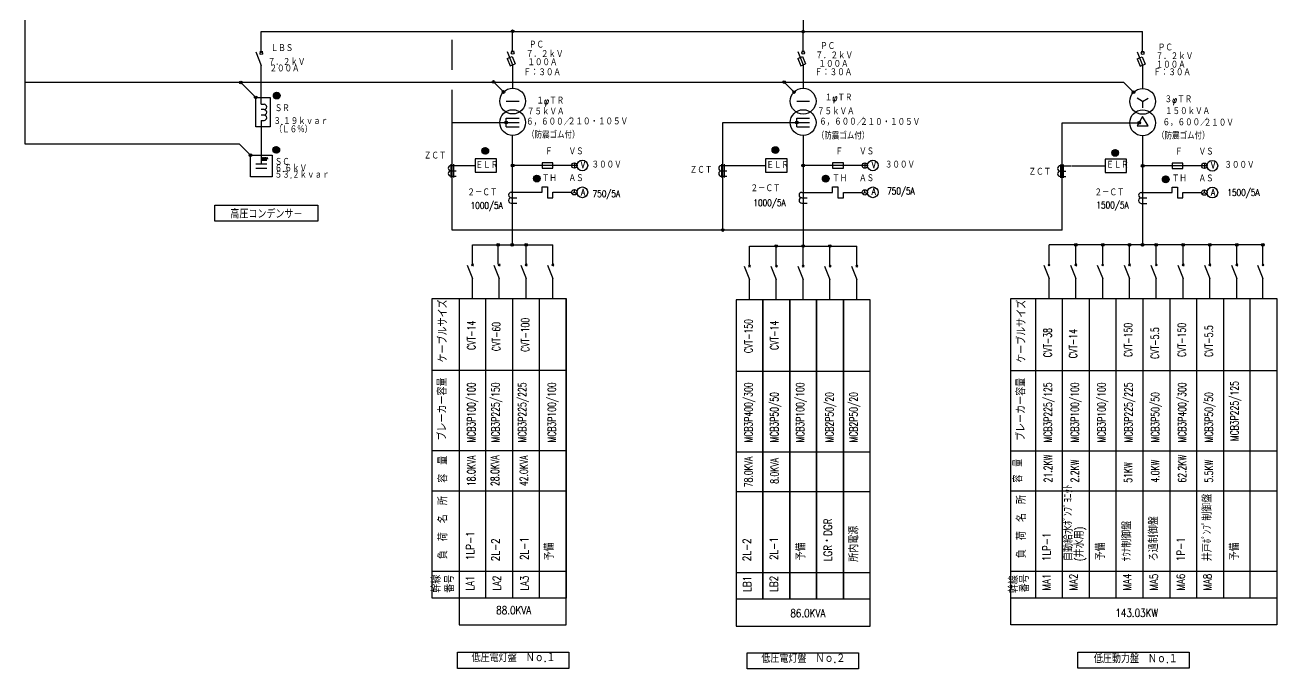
# Model space of a CAD drawing. Header units: millimetres. Extents: x 31 to 825, y 15 to 539.
# Drawn here: x 31.3 to 498.1, y 38.8 to 278.8 of the extents above; entities that cross this region are included whole.
import ezdxf
from ezdxf.enums import TextEntityAlignment as Align

# ---------------------------------------------------------------- set-up
doc = ezdxf.new("R2010")
doc.units = ezdxf.units.MM
doc.header["$LTSCALE"] = 0.2
for name, color, linetype in [('1_シンボル', 2, 'Continuous'), ('1_文字', 3, 'Continuous'), ('1_表', 7, 'Continuous'), ('1_配線_1', 1, 'Continuous')]:
    doc.layers.add(name, color=color, linetype=linetype)
doc.styles.get("Standard").update_dxf_attribs({"font": 'simplex.shx', "width": 0.8, "bigfont": 'extfont2.shx'})

msp = doc.modelspace()

# ---------------------------------------------------------------- linework, layer by layer
at = {"layer": '1_シンボル', "lineweight": -3}
for p, q in [((117.38, 268.79), (119.38, 263.79)), ((211.06, 266.39), (212.92, 267.13)), ((211.06, 266.39), (212.18, 263.6)), ((211.11, 268.98), (213.11, 263.98)), ((212.92, 267.13), (214.04, 264.35)), ((319.4, 266.37), (321.26, 267.11)), ((319.4, 266.37), (320.52, 263.59)), ((319.44, 268.96), (321.44, 263.96)), ((321.26, 267.11), (322.37, 264.33)), ((446.01, 266.29), (447.87, 267.03)), ((446.01, 266.29), (447.13, 263.5)), ((446.06, 268.87), (448.06, 263.87)), ((447.87, 267.03), (448.98, 264.25)), ((212.18, 263.6), (214.04, 264.35)), ((320.52, 263.59), (322.37, 264.33)), ((447.13, 263.5), (448.98, 264.25)), ((119.4, 229.01), (119.38, 228.93)), ((119.38, 228.93), (119.38, 228.84)), ((119.42, 229.09), (119.4, 229.01)), ((119.45, 229.16), (119.42, 229.09)), ((119.48, 229.22), (119.45, 229.16)), ((119.53, 229.27), (119.48, 229.22)), ((119.57, 229.31), (119.53, 229.27)), ((119.63, 229.33), (119.57, 229.31)), ((119.68, 229.34), (119.63, 229.33)), ((119.73, 229.33), (119.68, 229.34)), ((119.78, 229.31), (119.73, 229.33)), ((119.83, 229.27), (119.78, 229.31)), ((119.87, 229.22), (119.83, 229.27)), ((119.91, 229.16), (119.87, 229.22)), ((119.94, 229.09), (119.91, 229.16)), ((119.96, 229.01), (119.94, 229.09)), ((119.97, 228.93), (119.96, 229.01)), ((119.96, 228.75), (119.97, 228.79)), ((119.98, 228.84), (119.97, 228.93)), ((119.97, 228.87), (119.98, 228.91)), ((119.98, 228.91), (119.97, 228.84)), ((119.97, 228.82), (119.97, 228.87)), ((119.97, 228.79), (119.97, 228.82)), ((120, 229.01), (119.98, 228.93)), ((119.98, 228.93), (119.98, 228.84)), ((119.98, 228.84), (119.98, 228.81)), ((119.98, 228.81), (119.99, 228.77)), ((120.02, 229.09), (120, 229.01)), ((120.05, 229.16), (120.02, 229.09)), ((120.08, 229.22), (120.05, 229.16)), ((120.13, 229.27), (120.08, 229.22)), ((120.17, 229.31), (120.13, 229.27)), ((120.23, 229.33), (120.17, 229.31)), ((120.28, 229.34), (120.23, 229.33)), ((120.33, 229.33), (120.28, 229.34)), ((120.38, 229.31), (120.33, 229.33)), ((120.43, 229.27), (120.38, 229.31)), ((120.47, 229.22), (120.43, 229.27)), ((120.51, 229.16), (120.47, 229.22)), ((120.54, 229.09), (120.51, 229.16)), ((120.56, 229.01), (120.54, 229.09)), ((120.57, 228.93), (120.56, 229.01)), ((120.56, 228.75), (120.57, 228.79)), ((120.56, 228.75), (120.57, 228.79)), ((120.58, 228.84), (120.57, 228.93)), ((120.57, 228.87), (120.58, 228.91)), ((120.58, 228.91), (120.57, 228.84)), ((120.57, 228.87), (120.58, 228.91)), ((120.58, 228.91), (120.57, 228.84)), ((120.57, 228.82), (120.57, 228.87)), ((120.57, 228.82), (120.57, 228.87)), ((120.57, 228.79), (120.57, 228.82)), ((120.57, 228.79), (120.57, 228.82)), ((120.6, 229.01), (120.58, 228.93)), ((120.58, 228.93), (120.58, 228.84)), ((120.58, 228.84), (120.58, 228.81)), ((120.58, 228.84), (120.58, 228.81)), ((120.58, 228.81), (120.59, 228.77)), ((120.58, 228.81), (120.59, 228.77)), ((120.62, 229.09), (120.6, 229.01)), ((120.65, 229.16), (120.62, 229.09)), ((120.68, 229.22), (120.65, 229.16)), ((120.73, 229.27), (120.68, 229.22)), ((120.77, 229.31), (120.73, 229.27)), ((120.83, 229.33), (120.77, 229.31)), ((120.88, 229.34), (120.83, 229.33)), ((120.93, 229.33), (120.88, 229.34)), ((120.98, 229.31), (120.93, 229.33)), ((121.03, 229.27), (120.98, 229.31)), ((121.07, 229.22), (121.03, 229.27)), ((121.11, 229.16), (121.07, 229.22)), ((121.14, 229.09), (121.11, 229.16)), ((121.16, 229.01), (121.14, 229.09)), ((121.17, 228.93), (121.16, 229.01)), ((121.16, 228.75), (121.17, 228.79)), ((121.16, 228.75), (121.17, 228.79)), ((121.18, 228.84), (121.17, 228.93)), ((121.17, 228.87), (121.18, 228.91)), ((121.18, 228.91), (121.17, 228.84)), ((121.17, 228.87), (121.18, 228.91)), ((121.18, 228.91), (121.17, 228.84)), ((121.17, 228.82), (121.17, 228.87)), ((121.17, 228.82), (121.17, 228.87)), ((121.17, 228.79), (121.17, 228.82)), ((121.17, 228.79), (121.17, 228.82)), ((121.2, 229.01), (121.18, 228.93)), ((121.18, 228.93), (121.18, 228.84)), ((121.18, 228.84), (121.18, 228.81)), ((121.18, 228.84), (121.18, 228.81)), ((121.18, 228.81), (121.19, 228.77)), ((121.18, 228.81), (121.19, 228.77)), ((121.22, 229.09), (121.2, 229.01)), ((121.25, 229.16), (121.22, 229.09)), ((121.28, 229.22), (121.25, 229.16)), ((121.33, 229.27), (121.28, 229.22)), ((121.37, 229.31), (121.33, 229.27)), ((121.43, 229.33), (121.37, 229.31)), ((121.48, 229.34), (121.43, 229.33)), ((121.53, 229.33), (121.48, 229.34)), ((121.58, 229.31), (121.53, 229.33)), ((121.63, 229.27), (121.58, 229.31)), ((121.67, 229.22), (121.63, 229.27)), ((121.71, 229.16), (121.67, 229.22)), ((121.74, 229.09), (121.71, 229.16)), ((121.76, 229.01), (121.74, 229.09)), ((121.77, 228.93), (121.76, 229.01)), ((121.78, 228.84), (121.77, 228.93)), ((207.11, 228.98), (199.11, 228.98)), ((199.11, 228.98), (199.11, 223.98)), ((207.11, 223.98), (207.11, 228.98)), ((119.95, 228.59), (119.96, 228.62)), ((119.95, 228.56), (119.95, 228.59)), ((119.95, 228.53), (119.95, 228.56)), ((119.95, 228.5), (119.95, 228.53)), ((119.95, 228.48), (119.95, 228.5)), ((119.95, 228.45), (119.95, 228.48)), ((119.95, 228.43), (119.95, 228.45)), ((119.95, 228.41), (119.95, 228.43)), ((119.96, 228.39), (119.95, 228.41)), ((119.96, 228.71), (119.96, 228.75)), ((119.96, 228.68), (119.96, 228.71)), ((119.96, 228.65), (119.96, 228.68)), ((119.96, 228.62), (119.96, 228.65)), ((119.96, 228.37), (119.96, 228.39)), ((119.96, 228.35), (119.96, 228.37)), ((119.96, 228.33), (119.96, 228.35)), ((119.96, 228.32), (119.96, 228.33)), ((119.97, 228.31), (119.96, 228.32)), ((119.97, 228.3), (119.97, 228.31)), ((119.97, 228.29), (119.97, 228.3)), ((119.97, 228.28), (119.97, 228.29)), ((119.98, 228.28), (119.97, 228.28)), ((119.98, 228.27), (119.98, 228.28)), ((119.99, 228.27), (119.98, 228.27)), ((119.98, 228.27), (119.98, 228.27)), ((119.99, 228.77), (119.99, 228.74)), ((119.99, 228.74), (119.99, 228.7)), ((119.99, 228.7), (120, 228.67)), ((120, 228.3), (119.99, 228.29)), ((119.99, 228.29), (119.99, 228.28)), ((119.99, 228.28), (119.99, 228.28)), ((119.99, 228.28), (119.99, 228.27)), ((120, 228.67), (120, 228.63)), ((120, 228.63), (120, 228.6)), ((120, 228.6), (120.01, 228.57)), ((120.01, 228.38), (120, 228.36)), ((120, 228.36), (120, 228.34)), ((120, 228.34), (120, 228.33)), ((120, 228.33), (120, 228.31)), ((120, 228.31), (120, 228.3)), ((120.01, 228.57), (120.01, 228.54)), ((120.01, 228.54), (120.01, 228.51)), ((120.01, 228.51), (120.01, 228.48)), ((120.01, 228.48), (120.01, 228.45)), ((120.01, 228.45), (120.01, 228.43)), ((120.01, 228.43), (120.01, 228.4)), ((120.01, 228.4), (120.01, 228.38)), ((120.55, 228.59), (120.56, 228.62)), ((120.55, 228.59), (120.56, 228.62)), ((120.55, 228.56), (120.55, 228.59)), ((120.55, 228.56), (120.55, 228.59)), ((120.55, 228.53), (120.55, 228.56)), ((120.55, 228.53), (120.55, 228.56)), ((120.55, 228.5), (120.55, 228.53)), ((120.55, 228.5), (120.55, 228.53)), ((120.55, 228.48), (120.55, 228.5)), ((120.55, 228.48), (120.55, 228.5)), ((120.55, 228.45), (120.55, 228.48)), ((120.55, 228.45), (120.55, 228.48)), ((120.55, 228.43), (120.55, 228.45)), ((120.55, 228.43), (120.55, 228.45)), ((120.55, 228.41), (120.55, 228.43)), ((120.55, 228.41), (120.55, 228.43)), ((120.56, 228.39), (120.55, 228.41)), ((120.56, 228.39), (120.55, 228.41)), ((120.56, 228.71), (120.56, 228.75)), ((120.56, 228.71), (120.56, 228.75)), ((120.56, 228.68), (120.56, 228.71)), ((120.56, 228.68), (120.56, 228.71)), ((120.56, 228.65), (120.56, 228.68)), ((120.56, 228.65), (120.56, 228.68)), ((120.56, 228.62), (120.56, 228.65)), ((120.56, 228.62), (120.56, 228.65)), ((120.56, 228.37), (120.56, 228.39)), ((120.56, 228.37), (120.56, 228.39)), ((120.56, 228.35), (120.56, 228.37)), ((120.56, 228.35), (120.56, 228.37)), ((120.56, 228.33), (120.56, 228.35)), ((120.56, 228.33), (120.56, 228.35)), ((120.56, 228.32), (120.56, 228.33)), ((120.56, 228.32), (120.56, 228.33)), ((120.57, 228.31), (120.56, 228.32)), ((120.57, 228.31), (120.56, 228.32)), ((120.57, 228.3), (120.57, 228.31)), ((120.57, 228.3), (120.57, 228.31)), ((120.57, 228.29), (120.57, 228.3)), ((120.57, 228.29), (120.57, 228.3)), ((120.57, 228.28), (120.57, 228.29)), ((120.57, 228.28), (120.57, 228.29)), ((120.58, 228.28), (120.57, 228.28)), ((120.58, 228.28), (120.57, 228.28)), ((120.58, 228.27), (120.58, 228.28)), ((120.58, 228.27), (120.58, 228.28)), ((120.59, 228.27), (120.58, 228.27)), ((120.58, 228.27), (120.58, 228.27)), ((120.59, 228.27), (120.58, 228.27)), ((120.58, 228.27), (120.58, 228.27)), ((120.59, 228.77), (120.59, 228.74)), ((120.59, 228.77), (120.59, 228.74)), ((120.59, 228.74), (120.59, 228.7)), ((120.59, 228.74), (120.59, 228.7)), ((120.59, 228.7), (120.6, 228.67)), ((120.59, 228.7), (120.6, 228.67)), ((120.6, 228.3), (120.59, 228.29)), ((120.6, 228.3), (120.59, 228.29)), ((120.59, 228.29), (120.59, 228.28)), ((120.59, 228.29), (120.59, 228.28)), ((120.59, 228.28), (120.59, 228.28)), ((120.59, 228.28), (120.59, 228.27)), ((120.59, 228.28), (120.59, 228.28)), ((120.59, 228.28), (120.59, 228.27)), ((120.6, 228.67), (120.6, 228.63)), ((120.6, 228.67), (120.6, 228.63)), ((120.6, 228.63), (120.6, 228.6)), ((120.6, 228.63), (120.6, 228.6)), ((120.6, 228.6), (120.61, 228.57)), ((120.6, 228.6), (120.61, 228.57)), ((120.61, 228.38), (120.6, 228.36)), ((120.61, 228.38), (120.6, 228.36)), ((120.6, 228.36), (120.6, 228.34)), ((120.6, 228.36), (120.6, 228.34)), ((120.6, 228.34), (120.6, 228.33)), ((120.6, 228.34), (120.6, 228.33)), ((120.6, 228.33), (120.6, 228.31)), ((120.6, 228.33), (120.6, 228.31)), ((120.6, 228.31), (120.6, 228.3)), ((120.6, 228.31), (120.6, 228.3)), ((120.61, 228.57), (120.61, 228.54)), ((120.61, 228.57), (120.61, 228.54)), ((120.61, 228.54), (120.61, 228.51)), ((120.61, 228.54), (120.61, 228.51)), ((120.61, 228.51), (120.61, 228.48)), ((120.61, 228.51), (120.61, 228.48)), ((120.61, 228.48), (120.61, 228.45)), ((120.61, 228.48), (120.61, 228.45)), ((120.61, 228.45), (120.61, 228.43)), ((120.61, 228.45), (120.61, 228.43)), ((120.61, 228.43), (120.61, 228.4)), ((120.61, 228.43), (120.61, 228.4)), ((120.61, 228.4), (120.61, 228.38)), ((120.61, 228.4), (120.61, 228.38)), ((121.15, 228.59), (121.16, 228.62)), ((121.15, 228.59), (121.16, 228.62)), ((121.15, 228.56), (121.15, 228.59)), ((121.15, 228.56), (121.15, 228.59)), ((121.15, 228.53), (121.15, 228.56)), ((121.15, 228.53), (121.15, 228.56)), ((121.15, 228.5), (121.15, 228.53)), ((121.15, 228.5), (121.15, 228.53)), ((121.15, 228.48), (121.15, 228.5)), ((121.15, 228.48), (121.15, 228.5)), ((121.15, 228.45), (121.15, 228.48)), ((121.15, 228.45), (121.15, 228.48)), ((121.15, 228.43), (121.15, 228.45)), ((121.15, 228.43), (121.15, 228.45)), ((121.15, 228.41), (121.15, 228.43)), ((121.15, 228.41), (121.15, 228.43)), ((121.16, 228.39), (121.15, 228.41)), ((121.16, 228.39), (121.15, 228.41)), ((121.16, 228.71), (121.16, 228.75)), ((121.16, 228.71), (121.16, 228.75)), ((121.16, 228.68), (121.16, 228.71)), ((121.16, 228.68), (121.16, 228.71)), ((121.16, 228.65), (121.16, 228.68)), ((121.16, 228.65), (121.16, 228.68)), ((121.16, 228.62), (121.16, 228.65)), ((121.16, 228.62), (121.16, 228.65)), ((121.16, 228.37), (121.16, 228.39)), ((121.16, 228.37), (121.16, 228.39)), ((121.16, 228.35), (121.16, 228.37)), ((121.16, 228.35), (121.16, 228.37)), ((121.16, 228.33), (121.16, 228.35)), ((121.16, 228.33), (121.16, 228.35)), ((121.16, 228.32), (121.16, 228.33)), ((121.16, 228.32), (121.16, 228.33)), ((121.17, 228.31), (121.16, 228.32)), ((121.17, 228.31), (121.16, 228.32)), ((121.17, 228.3), (121.17, 228.31)), ((121.17, 228.3), (121.17, 228.31)), ((121.17, 228.29), (121.17, 228.3)), ((121.17, 228.29), (121.17, 228.3)), ((121.17, 228.28), (121.17, 228.29)), ((121.17, 228.28), (121.17, 228.29)), ((121.18, 228.28), (121.17, 228.28)), ((121.18, 228.28), (121.17, 228.28)), ((121.18, 228.27), (121.18, 228.28)), ((121.18, 228.27), (121.18, 228.28)), ((121.19, 228.27), (121.18, 228.27)), ((121.18, 228.27), (121.18, 228.27)), ((121.19, 228.27), (121.18, 228.27)), ((121.18, 228.27), (121.18, 228.27)), ((121.19, 228.77), (121.19, 228.74)), ((121.19, 228.77), (121.19, 228.74)), ((121.19, 228.74), (121.19, 228.7)), ((121.19, 228.74), (121.19, 228.7)), ((121.19, 228.7), (121.2, 228.67)), ((121.19, 228.7), (121.2, 228.67)), ((121.2, 228.3), (121.19, 228.29)), ((121.2, 228.3), (121.19, 228.29)), ((121.19, 228.29), (121.19, 228.28)), ((121.19, 228.29), (121.19, 228.28)), ((121.19, 228.28), (121.19, 228.28)), ((121.19, 228.28), (121.19, 228.27)), ((121.19, 228.28), (121.19, 228.28)), ((121.19, 228.28), (121.19, 228.27)), ((121.2, 228.67), (121.2, 228.63)), ((121.2, 228.67), (121.2, 228.63)), ((121.2, 228.63), (121.2, 228.6)), ((121.2, 228.63), (121.2, 228.6)), ((121.2, 228.6), (121.21, 228.57)), ((121.2, 228.6), (121.21, 228.57)), ((121.21, 228.38), (121.2, 228.36)), ((121.21, 228.38), (121.2, 228.36)), ((121.2, 228.36), (121.2, 228.34)), ((121.2, 228.36), (121.2, 228.34)), ((121.2, 228.34), (121.2, 228.33)), ((121.2, 228.34), (121.2, 228.33)), ((121.2, 228.33), (121.2, 228.31)), ((121.2, 228.33), (121.2, 228.31)), ((121.2, 228.31), (121.2, 228.3)), ((121.2, 228.31), (121.2, 228.3)), ((121.21, 228.57), (121.21, 228.54)), ((121.21, 228.57), (121.21, 228.54)), ((121.21, 228.54), (121.21, 228.51)), ((121.21, 228.54), (121.21, 228.51)), ((121.21, 228.51), (121.21, 228.48)), ((121.21, 228.51), (121.21, 228.48)), ((121.21, 228.48), (121.21, 228.45)), ((121.21, 228.48), (121.21, 228.45)), ((121.21, 228.45), (121.21, 228.43)), ((121.21, 228.45), (121.21, 228.43)), ((121.21, 228.43), (121.21, 228.4)), ((121.21, 228.43), (121.21, 228.4)), ((121.21, 228.4), (121.21, 228.38)), ((121.21, 228.4), (121.21, 228.38)), ((228.11, 227.48), (224.11, 227.48)), ((224.11, 227.48), (224.11, 225.48)), ((224.11, 225.48), (228.11, 225.48)), ((228.11, 225.48), (228.11, 227.48)), ((236.11, 227.48), (236.11, 225.48)), ((336.44, 227.46), (332.44, 227.46)), ((332.44, 227.46), (332.44, 225.46)), ((332.44, 225.46), (336.44, 225.46)), ((336.44, 225.46), (336.44, 227.46)), ((344.44, 227.46), (344.44, 225.46)), ((463.06, 227.37), (459.06, 227.37)), ((459.06, 227.37), (459.06, 225.37)), ((459.06, 225.37), (463.06, 225.37)), ((463.06, 225.37), (463.06, 227.37)), ((471.06, 227.37), (471.06, 225.37)), ((199.11, 223.98), (207.11, 223.98)), ((224.11, 216.48), (224.11, 218.48)), ((224.11, 218.48), (226.11, 218.48)), ((226.11, 218.48), (226.11, 214.48)), ((228.11, 214.48), (228.11, 216.48)), ((236.11, 216.48), (235.24, 215.98)), ((236.11, 216.48), (236.11, 217.48)), ((236.11, 216.48), (236.97, 215.98)), ((332.44, 216.46), (332.44, 218.46)), ((332.44, 218.46), (334.44, 218.46)), ((334.44, 218.46), (334.44, 214.46)), ((336.44, 214.46), (336.44, 216.46)), ((344.44, 216.46), (343.58, 215.96)), ((344.44, 216.46), (344.44, 217.46)), ((344.44, 216.46), (345.31, 215.96)), ((459.06, 216.37), (459.06, 218.37)), ((459.06, 218.37), (461.06, 218.37)), ((461.06, 218.37), (461.06, 214.37)), ((463.06, 214.37), (463.06, 216.37)), ((471.06, 216.37), (470.19, 215.87)), ((471.06, 216.37), (471.06, 217.37)), ((471.06, 216.37), (471.92, 215.87)), ((226.11, 214.48), (228.11, 214.48)), ((334.44, 214.46), (336.44, 214.46)), ((461.06, 214.37), (463.06, 214.37)), ((196.1, 189.37), (198.1, 184.37)), ((197.75, 189.72), (198.46, 189.02)), ((198.46, 189.72), (197.75, 189.02)), ((206.1, 189.37), (208.1, 184.37)), ((207.75, 189.72), (208.46, 189.02)), ((208.46, 189.72), (207.75, 189.02)), ((216.1, 189.37), (218.1, 184.37)), ((217.75, 189.72), (218.46, 189.02)), ((218.46, 189.72), (217.75, 189.02)), ((226.1, 189.37), (228.1, 184.37)), ((227.75, 189.72), (228.46, 189.02)), ((228.46, 189.72), (227.75, 189.02)), ((299.44, 188.96), (301.44, 183.96)), ((301.09, 189.31), (301.79, 188.6)), ((301.79, 189.31), (301.09, 188.6)), ((309.44, 188.96), (311.44, 183.96)), ((311.09, 189.31), (311.79, 188.6)), ((311.79, 189.31), (311.09, 188.6)), ((319.44, 188.96), (321.44, 183.96)), ((321.09, 189.31), (321.79, 188.6)), ((321.79, 189.31), (321.09, 188.6)), ((329.44, 188.96), (331.44, 183.96)), ((331.09, 189.31), (331.79, 188.6)), ((331.79, 189.31), (331.09, 188.6)), ((339.44, 188.96), (341.44, 183.96)), ((341.09, 189.31), (341.79, 188.6)), ((341.79, 189.31), (341.09, 188.6)), ((411.15, 189.37), (413.15, 184.37)), ((412.79, 189.73), (413.5, 189.02)), ((413.5, 189.73), (412.79, 189.02)), ((421.15, 189.37), (423.15, 184.37)), ((422.79, 189.73), (423.5, 189.02)), ((423.5, 189.73), (422.79, 189.02)), ((431.15, 189.37), (433.15, 184.37)), ((432.79, 189.73), (433.5, 189.02)), ((433.5, 189.73), (432.79, 189.02)), ((441.15, 189.37), (443.15, 184.37)), ((442.79, 189.73), (443.5, 189.02)), ((443.5, 189.73), (442.79, 189.02)), ((451.15, 189.37), (453.15, 184.37)), ((452.79, 189.73), (453.5, 189.02)), ((453.5, 189.73), (452.79, 189.02)), ((461.15, 189.37), (463.15, 184.37)), ((462.79, 189.73), (463.5, 189.02)), ((463.5, 189.73), (462.79, 189.02)), ((471.15, 189.37), (473.15, 184.37)), ((472.79, 189.73), (473.5, 189.02)), ((473.5, 189.73), (472.79, 189.02)), ((481.15, 189.37), (483.15, 184.37)), ((482.79, 189.73), (483.5, 189.02)), ((483.5, 189.73), (482.79, 189.02)), ((490.92, 189.37), (492.92, 184.37)), ((492.57, 189.73), (493.28, 189.02)), ((493.28, 189.73), (492.57, 189.02))]:
    msp.add_line(p, q, dxfattribs=at)
at = {"layer": '1_シンボル', "color": 7, "lineweight": -3}
for p, q in [((123.86, 252.61), (125.01, 253.76)), ((123.9, 252.22), (125.41, 253.73)), ((124.01, 251.91), (125.71, 253.61)), ((124.19, 251.67), (125.96, 253.43)), ((124.42, 251.47), (126.15, 253.2)), ((124.71, 251.33), (126.29, 252.92)), ((125.06, 251.26), (126.36, 252.56)), ((125.58, 251.35), (126.27, 252.05)), ((123.7, 232.41), (124.85, 233.56)), ((123.73, 232.02), (125.24, 233.53)), ((309.85, 232.34), (311, 233.48)), ((309.88, 231.94), (311.39, 233.45)), ((123.85, 231.71), (125.55, 233.41)), ((124.03, 231.47), (125.8, 233.23)), ((124.26, 231.27), (125.99, 233)), ((124.54, 231.13), (126.13, 232.72)), ((124.9, 231.06), (126.2, 232.36)), ((125.42, 231.15), (126.11, 231.85)), ((201.66, 232.02), (202.8, 233.17)), ((201.69, 231.63), (203.2, 233.14)), ((201.81, 231.33), (203.5, 233.02)), ((201.98, 231.08), (203.75, 232.84)), ((202.21, 230.88), (203.95, 232.62)), ((202.5, 230.74), (204.08, 232.33)), ((202.86, 230.68), (204.15, 231.97)), ((203.37, 230.77), (204.06, 231.46)), ((310, 231.64), (311.7, 233.33)), ((310.18, 231.39), (311.94, 233.16)), ((310.41, 231.2), (312.14, 232.93)), ((310.69, 231.06), (312.28, 232.64)), ((311.05, 230.99), (312.34, 232.29)), ((311.56, 231.08), (312.25, 231.77)), ((436.59, 231.26), (437.74, 232.41)), ((436.62, 230.87), (438.13, 232.38)), ((436.74, 230.56), (438.44, 232.26)), ((436.92, 230.31), (438.68, 232.08)), ((437.15, 230.12), (438.88, 231.85)), ((437.43, 229.98), (439.02, 231.57)), ((437.79, 229.91), (439.08, 231.21)), ((438.3, 230), (438.99, 230.7)), ((220.9, 221.69), (222.05, 222.83)), ((220.93, 221.29), (222.44, 222.8)), ((221.05, 220.99), (222.75, 222.68)), ((221.23, 220.74), (223, 222.51)), ((221.46, 220.55), (223.19, 222.28)), ((221.74, 220.41), (223.33, 221.99)), ((222.1, 220.34), (223.4, 221.64)), ((222.62, 220.43), (223.31, 221.12)), ((328.6, 221.67), (329.75, 222.82)), ((328.63, 221.27), (330.14, 222.78)), ((328.75, 220.97), (330.45, 222.67)), ((328.93, 220.72), (330.69, 222.49)), ((329.16, 220.53), (330.89, 222.26)), ((329.44, 220.39), (331.03, 221.97)), ((329.8, 220.32), (331.09, 221.62)), ((330.31, 220.41), (331.01, 221.1)), ((455.4, 221.41), (456.55, 222.56)), ((455.43, 221.02), (456.94, 222.53)), ((455.55, 220.71), (457.25, 222.41)), ((455.73, 220.46), (457.5, 222.23)), ((455.96, 220.27), (457.69, 222)), ((456.24, 220.13), (457.83, 221.72)), ((456.6, 220.06), (457.9, 221.36)), ((457.11, 220.15), (457.81, 220.84))]:
    msp.add_line(p, q, dxfattribs=at)
at = {"layer": '1_シンボル', "color": 2, "lineweight": -3}
for p, q in [((119.38, 249.29), (120.38, 249.29)), ((210.71, 250.48), (215.51, 250.48)), ((319.04, 250.46), (323.84, 250.46)), ((448.06, 250.37), (445.98, 251.57)), ((448.06, 250.37), (450.13, 251.57)), ((448.06, 250.37), (448.06, 247.97)), ((120.38, 247.29), (119.38, 247.29)), ((120.38, 245.29), (119.38, 245.29)), ((119.38, 243.29), (120.38, 243.29)), ((210.71, 240.88), (210.71, 244.08)), ((210.71, 244.08), (215.51, 244.08)), ((319.04, 240.86), (319.04, 244.06)), ((319.04, 244.06), (323.84, 244.06)), ((448.06, 244.68), (446.06, 241.22)), ((450.06, 241.22), (448.06, 244.68)), ((210.71, 240.88), (215.51, 240.88)), ((210.74, 242.48), (215.51, 242.48)), ((319.04, 242.46), (323.84, 242.46)), ((319.04, 240.86), (323.84, 240.86)), ((446.06, 241.22), (450.06, 241.22)), ((117.38, 227.04), (121.38, 227.04)), ((117.38, 225.54), (121.38, 225.54)), ((190.1, 226.98), (190.1, 221.98)), ((190.1, 224.48), (192.1, 224.48)), ((191.1, 226.98), (191.1, 221.98)), ((290.94, 226.96), (290.94, 221.96)), ((290.94, 224.46), (292.94, 224.46)), ((291.94, 226.96), (291.94, 221.96)), ((417.36, 226.87), (417.36, 221.87)), ((417.36, 224.37), (419.36, 224.37)), ((417.86, 227.37), (417.86, 221.37)), ((418.36, 226.87), (418.36, 221.87)), ((190.1, 222.48), (192.1, 222.48)), ((290.94, 222.46), (292.94, 222.46)), ((417.36, 222.37), (419.36, 222.37)), ((212.61, 214.48), (214.61, 214.48)), ((212.61, 212.48), (214.61, 212.48)), ((320.94, 214.46), (322.94, 214.46)), ((320.94, 212.46), (322.94, 212.46)), ((447.56, 214.37), (449.56, 214.37)), ((447.56, 212.37), (449.56, 212.37))]:
    msp.add_line(p, q, dxfattribs=at)
at = {"layer": '1_シンボル', "lineweight": -3}
for points in [[(117.27, 251.87), (122.65, 251.87), (122.65, 240.92), (117.27, 240.92)], [(115.38, 222.29), (115.38, 230.29), (123.38, 230.29), (123.38, 222.29)], [(315.44, 228.96), (307.44, 228.96), (307.44, 223.96), (315.44, 223.96)], [(442.06, 228.87), (434.06, 228.87), (434.06, 223.87), (442.06, 223.87)]]:
    msp.add_lwpolyline(points, close=True, dxfattribs=at)
for centre, radius in [((213.11, 276.48), 0.5), ((213.11, 276.48), 0.25), ((321.44, 276.36), 0.5), ((321.44, 276.36), 0.25), ((119.38, 268.29), 0.5), ((213.11, 268.48), 0.5), ((321.44, 268.46), 0.5), ((448.06, 268.37), 0.5), ((111.71, 257.43), 0.5), ((111.71, 257.43), 0.25), ((205.97, 257.61), 0.5), ((205.97, 257.61), 0.25), ((314.31, 257.59), 0.5), ((314.31, 257.59), 0.25), ((117.27, 251.87), 0.5), ((209.71, 253.87), 0.5), ((209.71, 253.87), 0.25), ((318.05, 253.85), 0.5), ((318.05, 253.85), 0.25), ((444.66, 253.77), 0.5), ((444.66, 253.77), 0.25), ((117.27, 251.87), 0.25), ((210.71, 242.48), 0.5), ((319.04, 242.46), 0.5), ((446.72, 242.37), 0.5), ((210.71, 242.48), 0.25), ((319.04, 242.46), 0.25), ((446.72, 242.37), 0.25), ((115.38, 230.29), 0.5), ((115.38, 230.29), 0.25), ((213.11, 226.48), 0.5), ((213.11, 226.48), 0.25), ((236.11, 226.48), 1), ((239.11, 226.48), 2), ((321.44, 226.46), 0.5), ((321.44, 226.46), 0.25), ((344.44, 226.46), 1), ((347.44, 226.46), 2), ((448.06, 226.37), 0.5), ((448.06, 226.37), 0.25), ((471.06, 226.37), 1), ((474.06, 226.37), 2), ((236.11, 216.48), 1), ((239.11, 216.48), 2), ((344.44, 216.46), 1), ((347.44, 216.46), 2), ((471.06, 216.37), 1), ((474.06, 216.37), 2), ((291.44, 202.42), 0.5), ((291.44, 202.42), 0.25)]:
    msp.add_circle(centre, radius, dxfattribs=at)
at = {"layer": '1_シンボル', "color": 7, "lineweight": -3}
for centre in [(125.11, 252.51), (124.95, 232.31), (311.09, 232.24), (202.9, 231.93), (437.83, 231.16), (222.15, 221.59), (329.85, 221.57), (456.65, 221.31)]:
    msp.add_circle(centre, 1.25, dxfattribs=at)
at = {"layer": '1_シンボル', "color": 2, "lineweight": -3}
for centre, radius in [((213.11, 250.48), 4.8), ((321.44, 250.46), 4.8), ((448.06, 250.37), 4.8), ((213.11, 242.48), 4.8), ((321.44, 242.46), 4.8), ((448.06, 242.37), 4.8), ((207.75, 196.87), 0.5), ((207.75, 196.87), 0.25), ((212.98, 196.87), 0.5), ((212.98, 196.87), 0.25), ((218.1, 196.87), 0.5), ((218.1, 196.87), 0.25), ((311.44, 196.46), 0.5), ((311.44, 196.46), 0.25), ((321.44, 196.46), 0.5), ((321.44, 196.46), 0.25), ((331.44, 196.46), 0.5), ((331.44, 196.46), 0.25), ((423.15, 196.87), 0.5), ((423.15, 196.87), 0.25), ((433.15, 196.87), 0.5), ((433.15, 196.87), 0.25), ((443.15, 196.87), 0.5), ((443.15, 196.87), 0.25), ((448.05, 196.87), 0.5), ((448.05, 196.87), 0.25), ((453.15, 196.87), 0.5), ((453.15, 196.87), 0.25), ((463.15, 196.87), 0.5), ((463.15, 196.87), 0.25), ((473.15, 196.87), 0.5), ((473.15, 196.87), 0.25), ((483.15, 196.87), 0.5), ((483.15, 196.87), 0.25), ((492.92, 196.87), 0.5), ((492.92, 196.87), 0.25)]:
    msp.add_circle(centre, radius, dxfattribs=at)
for centre, start, end in [((120.38, 248.29), 270, 90), ((120.38, 246.29), 270, 90), ((120.38, 244.29), 270, 90), ((190.1, 225.48), 90, 270), ((190.1, 223.48), 90, 270), ((290.94, 225.46), 90, 270), ((290.94, 223.46), 90, 270), ((417.36, 225.37), 90, 270), ((417.36, 223.37), 90, 270), ((212.61, 215.48), 90, 270), ((320.94, 215.46), 90, 270), ((447.56, 215.37), 90, 270), ((212.61, 213.48), 89.9999, 270), ((320.94, 213.46), 90, 270), ((447.56, 213.37), 89.9999, 270)]:
    msp.add_arc(centre, 1, start, end, dxfattribs=at)
at = {"layer": '1_文字', "lineweight": -3}
msp.add_lwpolyline([(102.05, 211.7), (140.51, 211.7), (140.51, 205.7), (102.05, 205.7)], close=True, dxfattribs=at)
at = {"layer": '1_表', "lineweight": -3}
for points in [[(193.1, 176.87), (193.1, 55.21), (233.1, 55.21), (233.1, 176.87), (233.1, 65.21), (183.1, 65.21), (183.1, 176.87), (233.1, 176.87)], [(203.1, 65.21), (203.1, 176.87)], [(213.1, 176.87), (213.1, 65.21)], [(223.1, 65.21), (223.1, 176.87)], [(306.44, 176.46), (306.44, 64.8)], [(316.44, 176.46), (316.44, 64.8)], [(326.44, 176.46), (326.44, 64.8)], [(408.15, 176.87), (408.15, 65.22)], [(418.15, 65.22), (418.15, 176.87)], [(428.15, 176.87), (428.15, 65.22)], [(438.15, 65.22), (438.15, 176.87)], [(448.15, 176.87), (448.15, 65.22)], [(458.15, 176.87), (458.15, 65.22)], [(468.15, 176.87), (468.15, 65.22)], [(478.15, 176.87), (478.15, 65.22)], [(488.15, 65.22), (488.15, 176.87)], [(183.1, 150.21), (233.1, 150.21)], [(296.44, 149.8), (346.44, 149.8)], [(398.89, 150.07), (498.15, 150.07)], [(183.1, 120.21), (233.1, 120.21)], [(296.44, 119.8), (346.44, 119.8)], [(398.89, 120.07), (498.15, 120.07)], [(183.1, 105.21), (233.1, 105.21)], [(346.44, 104.8), (296.44, 104.8)], [(498.15, 105.07), (398.89, 105.07)], [(183.1, 75.21), (233.1, 75.21)], [(296.44, 74.8), (346.44, 74.8)], [(398.89, 75.22), (498.15, 75.22)], [(346.44, 64.8), (296.44, 64.8)], [(498.15, 65.22), (398.89, 65.22)]]:
    msp.add_lwpolyline(points, dxfattribs=at)
for points in [[(346.44, 176.46), (296.44, 176.46), (296.44, 54.8), (346.44, 54.8)], [(306.44, 64.8), (306.44, 176.46)], [(316.44, 64.8), (316.44, 176.46)], [(326.44, 64.8), (326.44, 176.46)], [(336.44, 64.8), (336.44, 176.46)], [(498.15, 55.22), (398.89, 55.22), (398.89, 176.87), (498.15, 176.87)], [(192.52, 45.02), (234.02, 45.02), (234.02, 39.02), (192.52, 39.02)], [(300.55, 44.82), (342.05, 44.82), (342.05, 38.82), (300.55, 38.82)], [(423.87, 45.09), (465.38, 45.09), (465.38, 39.09), (423.87, 39.09)]]:
    msp.add_lwpolyline(points, close=True, dxfattribs=at)
at = {"layer": '1_配線_1', "lineweight": -3}
for p, q in [((31.26, 234.41), (31.26, 389.71)), ((321.44, 374.27), (321.44, 276.36)), ((119.38, 268.79), (119.38, 276.36)), ((119.38, 276.36), (448.06, 276.36)), ((213.11, 268.98), (213.11, 276.48)), ((321.44, 268.96), (321.44, 276.46)), ((448.06, 268.87), (448.06, 276.37)), ((190.6, 262.08), (190.6, 273.3)), ((119.88, 268.79), (118.88, 268.79)), ((213.61, 268.98), (212.61, 268.98)), ((321.94, 268.96), (320.94, 268.96)), ((448.56, 268.87), (447.56, 268.87)), ((119.38, 249.29), (119.38, 263.79)), ((213.11, 263.98), (213.11, 255.28)), ((321.44, 263.96), (321.44, 255.26)), ((448.06, 263.87), (448.06, 255.17)), ((31.26, 257.49), (440.94, 257.49)), ((117.27, 251.87), (111.71, 257.43)), ((209.71, 253.87), (205.97, 257.61)), ((318.05, 253.85), (314.31, 257.59)), ((444.66, 253.77), (440.92, 257.51)), ((190.6, 202.39), (190.6, 254.7)), ((119.38, 243.29), (119.38, 227.04)), ((190.6, 242.48), (210.49, 242.48)), ((291.44, 202.42), (291.44, 242.46)), ((291.44, 242.46), (318.81, 242.46)), ((418.06, 227.37), (418.06, 242.37)), ((418.06, 242.37), (446.72, 242.37)), ((111.27, 234.41), (31.26, 234.41)), ((115.38, 230.29), (111.27, 234.41)), ((212.98, 237.66), (212.98, 196.46)), ((321.44, 237.66), (321.44, 196.46)), ((448.06, 237.57), (448.06, 196.37)), ((190.1, 226.48), (199.11, 226.48)), ((237.11, 226.48), (213.11, 226.48)), ((290.94, 226.46), (307.44, 226.46)), ((345.44, 226.46), (321.44, 226.46)), ((417.36, 226.37), (421.36, 226.37)), ((421.66, 226.37), (434.16, 226.37)), ((472.06, 226.37), (448.06, 226.37)), ((418.06, 202.39), (418.06, 221.37)), ((212.61, 216.48), (224.11, 216.48)), ((228.11, 216.48), (235.11, 216.48)), ((320.94, 216.46), (332.44, 216.46)), ((336.44, 216.46), (343.44, 216.46)), ((447.56, 216.37), (459.06, 216.37)), ((463.06, 216.37), (470.06, 216.37)), ((322.45, 202.39), (190.59, 202.39)), ((418.06, 202.39), (318.99, 202.39)), ((198.1, 189.37), (198.1, 196.87)), ((198.1, 196.87), (228.1, 196.87)), ((207.75, 189.72), (207.75, 196.87)), ((218.1, 189.37), (218.1, 196.87)), ((228.1, 189.37), (228.1, 196.87)), ((301.44, 188.96), (301.44, 196.46)), ((301.44, 196.46), (341.44, 196.46)), ((311.44, 188.96), (311.44, 196.46)), ((321.44, 188.96), (321.44, 196.46)), ((331.44, 188.96), (331.44, 196.46)), ((341.44, 188.96), (341.44, 196.46)), ((413.15, 189.37), (413.15, 196.87)), ((492.92, 196.87), (413.15, 196.87)), ((423.15, 189.37), (423.15, 196.87)), ((433.15, 189.37), (433.15, 196.87)), ((443.15, 189.37), (443.15, 196.87)), ((453.15, 189.37), (453.15, 196.87)), ((463.15, 189.37), (463.15, 196.87)), ((473.15, 189.37), (473.15, 196.87)), ((483.15, 189.37), (483.15, 196.87)), ((492.92, 189.37), (492.92, 196.87)), ((198.1, 176.87), (198.1, 184.37)), ((208.1, 176.87), (208.1, 184.37)), ((218.1, 176.87), (218.1, 184.37)), ((228.1, 176.87), (228.1, 184.37)), ((301.44, 176.46), (301.44, 183.96)), ((311.44, 176.46), (311.44, 183.96)), ((321.44, 176.46), (321.44, 183.96)), ((331.44, 176.46), (331.44, 183.96)), ((341.44, 176.46), (341.44, 183.96)), ((413.15, 176.87), (413.15, 184.37)), ((423.15, 176.87), (423.15, 184.37)), ((433.15, 176.87), (433.15, 184.37)), ((443.15, 176.87), (443.15, 184.37)), ((453.15, 176.87), (453.15, 184.37)), ((463.15, 176.87), (463.15, 184.37)), ((473.15, 176.87), (473.15, 184.37)), ((483.15, 176.87), (483.15, 184.37)), ((492.92, 176.87), (492.92, 184.37))]:
    msp.add_line(p, q, dxfattribs=at)

# ---------------------------------------------------------------- texts
at = {"layer": '1_文字', "lineweight": -3, "width": 0.8}
for s, p in [('ＬＢＳ', (122.87, 268.9)), ('ＰＣ', (219.19, 270.18)), ('ＰＣ', (327.8, 269.66)), ('ＰＣ', (453.72, 269.12)), ('７．２ｋＶ', (121.8, 263.72)), ('７．２ｋＶ', (218.05, 266.68)), ('７．２ｋＶ', (326.03, 266.16)), ('７．２ｋＶ', (452.92, 265.88)), ('２００Ａ', (122.43, 261.3)), ('Ｆ：３０Ａ', (217.11, 259.89)), ('１００Ａ', (218.62, 263.63)), ('Ｆ：３０Ａ', (325.74, 259.89)), ('１００Ａ', (327.18, 263.01)), ('Ｆ：３０Ａ', (452.05, 259.89)), ('１００Ａ', (452.92, 262.72)), ('１φＴＲ', (329.54, 250.48)), ('３φＴＲ', (456.25, 249.82)), ('ＳＲ', (124.38, 246.49)), ('７５ｋＶＡ', (218.44, 245.27)), ('１φＴＲ', (222.02, 249.34)), ('７５ｋＶＡ', (326.63, 245.34)), ('\u3000１５０ｋＶＡ', (453.61, 245.39)), ('３.１９ｋｖａｒ', (123.89, 241.69)), ('６，６００／', (218.11, 241.48)), ('２１０・１０５Ｖ', (233.73, 241.56)), ('６，６００／', (327.42, 241.47)), ('２１０・１０５Ｖ', (342.68, 241.37)), ('６，６００／', (455.48, 241.23)), ('２１０Ｖ', (470.85, 241.11)), ('（Ｌ６％）', (124.33, 238.61)), ('（防震ゴム付）', (218.47, 236.59)), ('（防震ゴム付）', (326.53, 236.25)), ('（防震ゴム付）', (453.42, 236.28)), ('ＳＣ', (124.38, 226.49)), ('ＺＣＴ', (180, 228.82)), ('Ｆ', (225.17, 230.41)), ('ＶＳ', (233.97, 230.41)), ('Ｆ', (333.51, 230.39)), ('ＶＳ', (342.31, 230.39)), ('Ｆ', (460.12, 230.31)), ('ＶＳ', (468.92, 230.31)), ('５３.２ｋｖａｒ', (124.38, 221.69)), ('６.６ｋＶ', (124.38, 224.09)), ('ＥＬＲ', (199.3, 225.33)), ('V', (238.57, 225.43)), ('３００Ｖ', (242.55, 225.48)), ('ＺＣＴ', (279.15, 223.51)), ('ＥＬＲ', (307.74, 225.31)), ('V', (346.98, 225.43)), ('３００Ｖ', (351.94, 225.46)), ('ＺＣＴ', (405.51, 222.8)), ('ＥＬＲ', (434.47, 225.41)), ('V', (473.55, 225.36)), ('３００Ｖ', (478.56, 225.37)), ('ＴＨ', (223.97, 220.41)), ('ＡＳ', (233.97, 220.41)), ('ＴＨ', (332.31, 220.39)), ('ＴＨ', (458.92, 220.31)), ('ＡＳ', (468.92, 220.31)), ('２－ＣＴ', (196.23, 215.14)), ('A', (238.63, 215.29)), ('750/5A', (242.91, 214.7)), ('２－ＣＴ', (301.81, 216.65)), ('A', (346.98, 215.53)), ('750/5A', (352.77, 215.71)), ('２－ＣＴ', (430.08, 215.12)), ('A', (473.58, 215.26)), ('1500/5A', (479.66, 215.12)), ('1000/5A', (197.42, 210.33)), ('1000/5A', (302.91, 211.34)), ('1500/5A', (430.83, 210.49))]:
    msp.add_text(s, height=2.5, dxfattribs=at).set_placement(p)
msp.add_text('ＡＳ', height=2.5, rotation=0.0003, dxfattribs=at).set_placement((342.31, 220.39))
msp.add_text('高圧コンデンサ－', height=3, dxfattribs=at).set_placement((121.28, 208.7), align=Align.MIDDLE)
at = {"layer": '1_文字', "lineweight": -3}
for s, width, p in [('ケーブルサイズ', 0.8, (189.6, 153.04)), ('CVT-14', 0.7, (200.1, 157.71)), ('CVT-100', 0.7, (220.18, 157.01)), ('CVT-150', 0.7, (303.44, 156.55)), ('CVT-14', 0.7, (313.09, 157.71)), ('ケーブルサイズ', 0.8, (405.39, 152.9)), ('CVT-60', 0.7, (209.38, 157.26)), ('CVT-38', 0.7, (415.04, 154.98)), ('CVT-14', 0.7, (424.49, 154.6)), ('CVT-150', 0.7, (445.04, 155.12)), ('CVT-5.5', 0.7, (455.04, 154.37)), ('CVT-150', 0.7, (465.04, 155.12)), ('CVT-5.5', 0.7, (475.09, 155.12)), ('MCB3P100/100', 0.7, (200.1, 123.22)), ('MCB3P225/150', 0.7, (209.12, 123.22)), ('MCB3P225/225', 0.7, (219.09, 123.22)), ('MCB3P100/100', 0.7, (230.1, 123.22)), ('MCB3P400/300', 0.7, (303.44, 123.22)), ('MCB3P100/100', 0.7, (322.68, 123.22)), ('MCB3P225/125', 0.7, (415.14, 123.22)), ('MCB3P100/100', 0.7, (425.14, 123.22)), ('MCB3P100/100', 0.7, (435.15, 123.22)), ('MCB3P225/225', 0.7, (445.14, 123.22)), ('MCB3P400/300', 0.7, (465.14, 123.22)), ('MCB3P225/125', 0.7, (484.71, 123.72)), ('ブレーカー容量', 0.8, (189.38, 123.93)), ('MCB3P50/50', 0.7, (313.09, 123.22)), ('MCB2P50/20', 0.7, (333.66, 123.22)), ('MCB2P50/20', 0.7, (342.63, 123.22)), ('ブレーカー容量', 0.8, (405.16, 123.8)), ('MCB3P50/50', 0.7, (455.14, 123.22)), ('MCB3P50/50', 0.7, (475.14, 123.22)), ('18.0KVA', 0.7, (200.1, 106.96)), ('28.0KVA', 0.7, (208.92, 106.99)), ('42.0KVA', 0.7, (219.68, 106.96)), ('78.0KVA', 0.7, (303.44, 106.55)), ('8.0KVA', 0.7, (313.16, 107.82)), ('21.2KW', 0.7, (415.15, 108.35)), ('62.2KW', 0.7, (465.15, 108.27)), ('容\u3000量', 0.8, (189.6, 108.21)), ('容\u3000量', 0.7, (404.07, 108.27)), ('2.2KW', 0.7, (425.14, 108.32)), ('51KW', 0.7, (445.02, 108.21)), ('4.0KW', 0.7, (455.15, 108.27)), ('5.5KW', 0.7, (475.15, 108.27)), ('自動給水ﾎﾟﾝﾌﾟﾖﾆｯﾄ', 0.8, (422.78, 79.02)), ('負\u3000荷\u3000名\u3000所', 0.8, (189.6, 79.71)), ('負\u3000荷\u3000名\u3000所', 0.8, (405.36, 80.12)), ('井戸ﾎﾟﾝﾌﾟ制御盤', 0.8, (474.65, 78.96)), ('LGR・DGR', 0.8, (333.05, 78.96)), ('1LP-1', 0.8, (199.66, 79.41)), ('所内電源', 0.8, (342.85, 78.74)), ('1LP-1', 0.8, (414.65, 78.96)), ('(井水用)', 0.8, (426.93, 78.92)), ('ｻｳﾅ制御盤', 0.8, (444.65, 78.96)), ('ろ過制御盤', 0.8, (454.65, 78.96)), ('2L-2', 0.8, (209.08, 78.96)), ('2L-1', 0.8, (219.86, 79.41)), ('予備', 0.8, (229.29, 79.23)), ('2L-2', 0.8, (302.81, 78.96)), ('2L-1', 0.8, (312.93, 79.41)), ('予備', 0.8, (323.12, 79.23)), ('予備', 0.8, (434.87, 79.23)), ('1P-1', 0.8, (464.65, 78.96)), ('予備', 0.8, (484.87, 79.23)), ('幹線', 0.8, (187.1, 67.21)), ('番号', 0.8, (192.1, 67.21)), ('LA1', 0.8, (199.6, 67.96)), ('LA2', 0.8, (209.6, 67.96)), ('LA3', 0.8, (219.96, 67.96)), ('LB1', 0.8, (302.94, 67.55)), ('LB2', 0.8, (312.94, 67.55)), ('幹線', 0.8, (402.46, 67.08)), ('番号', 0.8, (406.51, 67.36)), ('MA1', 0.8, (414.65, 67.97)), ('MA2', 0.8, (424.65, 67.97)), ('MA4', 0.8, (444.65, 67.97)), ('MA5', 0.8, (454.65, 67.97)), ('MA6', 0.8, (464.65, 67.97)), ('MA8', 0.8, (474.65, 67.97))]:
    msp.add_text(s, height=3, rotation=90, dxfattribs=dict(at, width=width)).set_placement(p, align=Align.BOTTOM_LEFT)
at = {"layer": '1_文字', "lineweight": -3, "width": 0.8}
for s, p in [('88.0KVA', (206.98, 58.3)), ('86.0KVA', (316.68, 57.2)), ('143.03KW', (437.86, 57.29)), ('低圧電灯盤\u3000Ｎｏ.１', (197.81, 40.53)), ('低圧電灯盤\u3000Ｎｏ.２', (305.89, 40.23)), ('低圧動力盤\u3000Ｎｏ.１', (429.87, 40.12))]:
    msp.add_text(s, height=3, dxfattribs=at).set_placement(p, align=Align.BOTTOM_LEFT)

doc.saveas('drawing.dxf')
